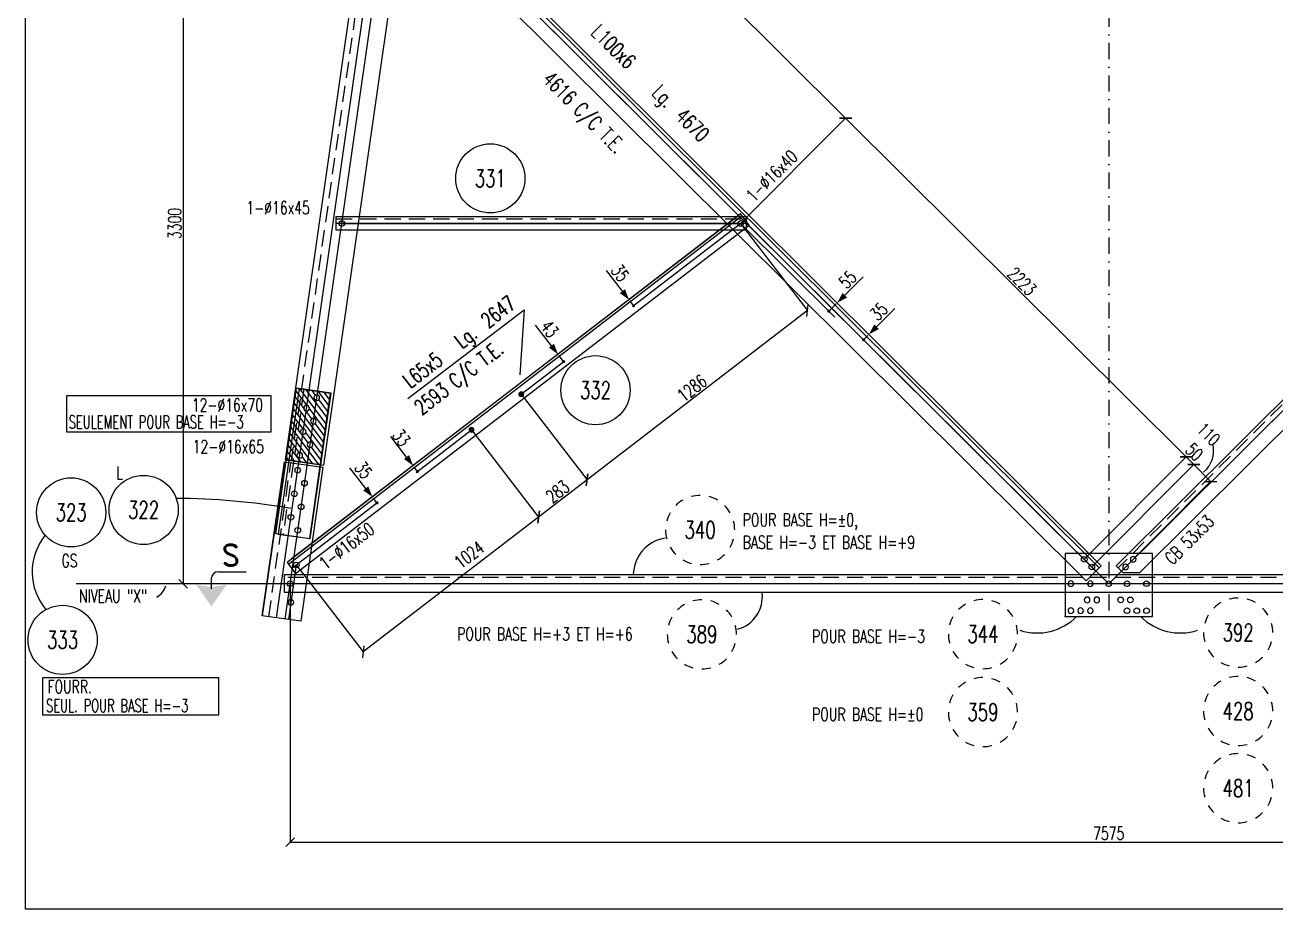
# Model space of a CAD drawing. Extents: x 142141 to 158361, y -119247 to -107767.
# Drawn here: x 142141 to 147928, y -119247 to -115155 of the extents above; entities that cross this region are included whole.
import ezdxf
from ezdxf.enums import TextEntityAlignment as Align

# ---------------------------------------------------------------- set-up
doc = ezdxf.new("R2010")
doc.units = 0
doc.header["$LTSCALE"] = 150
doc.header["$MEASUREMENT"] = 0
doc.linetypes.add('DASHDOT', pattern=[1, 0.5, -0.25, 0, -0.25])
doc.linetypes.add('DASHED', pattern=[0.75, 0.5, -0.25])
doc.layers.get('0').update_dxf_attribs({"linetype": 'CONTINUOUS'})
for name, color, linetype in [('ASSI', 6, 'CONTINUOUS'), ('BOLLINI_1', 7, 'CONTINUOUS'), ('FORI', 2, 'CONTINUOUS'), ('LINEA_ANG', 2, 'CONTINUOUS'), ('LINEE_PIASTRE', 2, 'CONTINUOUS'), ('LM', 7, 'CONTINUOUS'), ('LS', 7, 'CONTINUOUS'), ('LSP', 3, 'CONTINUOUS'), ('MZ', 6, 'DASHDOT'), ('PIASTRE', 5, 'CONTINUOUS'), ('QT_MAL', 7, 'CONTINUOUS'), ('QT_MPR', 7, 'CONTINUOUS'), ('TESTI_A_P', 7, 'CONTINUOUS'), ('TRAT-Y', 7, 'DASHED')]:
    doc.layers.add(name, color=color, linetype=linetype)
doc.styles.add('QUOTE', font='ROMANS8.SHX', dxfattribs={"width": 0.7})
doc.styles.add('RD', font='ROMAND8.SHX', dxfattribs={"width": 0.7})
doc.styles.add('RQL', font='ROMANS8.SHX', dxfattribs={"width": 0.7})
doc.styles.add('RS', font='ROMANS8.shx', dxfattribs={"width": 0.7})
doc.styles.get("Standard").update_dxf_attribs({"font": 'ROMANS8.SHX', "width": 0.7})
doc.dimstyles.new('FRECCE1', dxfattribs={"dimtxt": 60, "dimasz": 6.6667, "dimexe": 0, "dimexo": 0, "dimgap": 1, "dimtad": 1, "dimzin": 0, "dimdsep": 46, "dimtxsty": 'RS', "dimblk1": 'QUOTP', "dimblk2": 'QUOTF', "dimsah": 1, "dimcen": 0, "dimclrd": 2, "dimclre": 2, "dimclrt": 7, "dimadec": 0, "dimazin": 0, "dimtfac": 1, "dimtix": 1, "dimtmove": 2, "dimatfit": 3, "dimldrblk": 'QUOTP', "dimfxl": 1, "dimtolj": 1, "dimtzin": 0, "dimarcsym": 0})
doc.dimstyles.new('TRATTO', dxfattribs={"dimscale": 0, "dimtxt": 60, "dimasz": 40, "dimexe": 0, "dimexo": 0, "dimgap": 10, "dimtad": 1, "dimrnd": 0.5, "dimdsep": 46, "dimtxsty": 'RS', "dimblk1": 'OBLIQUE', "dimblk2": 'OBLIQUE', "dimsah": 1, "dimcen": 0.09, "dimclrd": 2, "dimclre": 2, "dimclrt": 7, "dimadec": 0, "dimazin": 0, "dimtfac": 1, "dimtix": 1, "dimtmove": 2, "dimatfit": 3, "dimfxl": 1, "dimtolj": 1, "dimtzin": 0, "dimarcsym": 0})

# ---------------------------------------------------------------- blocks, each defined once
blk = doc.blocks.new('ASSE98')
blk.add_line((0, 0), (1, 0))
at = {"color": 7, "style": 'QUOTE', "width": 0.5, "flags": 1}
for tag, p in [('TI', (1.38308, 6.82731)), ('DI_S', (1.38308, 6.42178)), ('D_S', (1.38308, 6.02092)), ('E_S', (1.38308, 5.68065)), ('NFORI', (1.36454, 5.29792)), ('ALAR', (1.36349, 4.93246)), ('FAM', (1.3775, 4.54645)), ('ALA', (1.38308, 4.19257)), ('DISP2', (1.38308, 3.84971)), ('DISP1', (1.38308, 3.50686)), ('PINZAF', (1.38308, 3.164)), ('PINZAI', (1.38308, 2.82114)), ('TRP', (1.38308, 2.47829)), ('NP', (1.38308, 2.13543)), ('SV', (1.38308, 1.79257)), ('PESO', (1.38308, 1.44971)), ('QUA', (1.38308, 1.10686)), ('LUN', (1.38308, 0.764)), ('PROF', (1.38308, 0.42114)), ('POS', (1.38308, 0.07829))]:
    blk.add_attdef(tag, p, '', height=0.2, dxfattribs=at)
at = {"color": 7, "flags": 1}
for tag, p in [('LAV1', (3.07431, 6.82847)), ('LAV2', (3.07431, 6.49513)), ('LAV3', (3.07431, 6.1618)), ('LAV4', (3.07431, 5.82847)), ('LAV5', (3.07431, 5.49513)), ('LAV6', (3.07431, 5.1618)), ('LAV7', (3.07431, 4.82847)), ('LAV8', (3.07431, 4.49513)), ('LAV9', (3.07431, 4.1618)), ('LAV10', (3.07431, 3.82847))]:
    blk.add_attdef(tag, p, '', height=0.2, dxfattribs=at)
blk = doc.blocks.new('16')
blk.add_circle((0, 0), 1)
blk = doc.blocks.new('MRKR_98')
blk.add_point((0, 0))
at = {"color": 7, "style": 'QUOTE', "width": 0.5, "flags": 1}
for tag, p in [('TI', (3.73, 6.83)), ('DI_S', (3.73, 6.42)), ('D_S', (3.73, 6.02)), ('E_S', (3.73, 5.68)), ('AUX2', (3.71, 4.93)), ('NFORI', (3.72, 5.3)), ('AUX1', (3.73, 4.19)), ('FAM', (3.73, 4.55)), ('COMMESSA', (3.73, 3.85)), ('MD', (3.73, 3.51)), ('MP', (3.73, 3.16)), ('LARGHEZZA', (3.73, 2.82)), ('SPESSORE', (3.73, 2.48)), ('NP', (3.73, 2.14)), ('SV', (3.73, 1.79)), ('PESO', (3.73, 1.45)), ('QUA', (3.73, 1.11)), ('LUN', (3.73, 0.76)), ('PROF', (3.73, 0.42)), ('POS', (3.73, 0.08))]:
    blk.add_attdef(tag, p, '', height=0.2, dxfattribs=at)
at = {"color": 7, "flags": 1}
for tag, p in [('LAV1', (5.26, 6.88)), ('LAV2', (5.26, 6.55)), ('LAV3', (5.26, 6.21)), ('LAV4', (5.26, 5.88)), ('LAV5', (5.26, 5.55)), ('LAV6', (5.26, 5.21)), ('LAV7', (5.26, 4.88)), ('LAV8', (5.26, 4.55)), ('LAV9', (5.26, 4.21)), ('LAV10', (5.26, 3.88))]:
    blk.add_attdef(tag, p, '', height=0.2, dxfattribs=at)
blk = doc.blocks.new('QUOTP')
at = {"layer": 'ASSI', "color": 2, "const_width": 1.07}
blk.add_lwpolyline([(-0.53, 0, 1), (0.53, 0, 1)], format="xyb", close=True, dxfattribs=at)
blk = doc.blocks.new('QUOTF')
at = {"layer": 'LS', "color": 2}
blk.add_line((7.5, 0), (25.5, 0), dxfattribs=at)
blk.add_solid([(7.5, 2.25), (0, 0), (7.5, -2.25)], dxfattribs=at)
blk = doc.blocks.new('*D147')
at = {"layer": 'QT_MAL', "color": 2, "lineweight": -2, "transparency": 16777216}
for p, q in [((145898.5, -116441.3), (145898.5, -116441.3)), ((145859.7, -116480.3), (145859.7, -116480.3)), ((145864.4, -116475.5), (145893.8, -116446))]:
    blk.add_line(p, q, dxfattribs=at)
at = {"layer": 'QT_MAL', "color": 2, "lineweight": -2, "transparency": 16777216, "xscale": 6.6667, "yscale": 6.6667, "zscale": 6.6667}
for name, p, rotation in [('QUOTF', (145898.5, -116441.3), 45.1257564564209), ('QUOTP', (145859.7, -116480.3), 225.1257564564208)]:
    blk.add_blockref(name, p, dxfattribs=dict(at, rotation=rotation))
at = {"layer": 'QT_MAL', "color": 7, "transparency": 16777216, "insert": (145946.7, -116333.6), "char_height": 60, "attachment_point": 5, "rotation": 45.12576, "style": 'RS'}
blk.add_mtext('\\A1;55', dxfattribs=at)
blk = doc.blocks.new('*D148')
at = {"layer": 'QT_MAL', "color": 2, "lineweight": -2, "transparency": 16777216}
blk.add_line((146025.2, -116607.4), (146040.5, -116592), dxfattribs=at)
at = {"layer": 'QT_MAL', "color": 2, "lineweight": -2, "transparency": 16777216, "xscale": 6.6667, "yscale": 6.6667, "zscale": 6.6667}
for name, p, rotation in [('QUOTF', (146045.2, -116587.3), 45.1257564564209), ('QUOTP', (146020.5, -116612.1), 225.1257564564208)]:
    blk.add_blockref(name, p, dxfattribs=dict(at, rotation=rotation))
at = {"layer": 'QT_MAL', "color": 7, "transparency": 16777216, "insert": (146090.7, -116481.6), "char_height": 60, "attachment_point": 5, "rotation": 45.12576, "style": 'RS'}
blk.add_mtext('\\A1;35', dxfattribs=at)
blk = doc.blocks.new('_OBLIQUE')
at = {"color": 0, "linetype": 'ByBlock'}
blk.add_line((-0.5, -0.5), (0.5, 0.5), dxfattribs=at)
blk = doc.blocks.new('*D100')
at = {"layer": 'LS', "color": 2, "lineweight": -2, "transparency": 16777216}
for p, q in [((143367.2, -117741.1), (143367.2, -118936.9)), ((150941.7, -117741.1), (150941.7, -118936.9)), ((143367.2, -118936.9), (150941.7, -118936.9))]:
    blk.add_line(p, q, dxfattribs=at)
at = {"layer": 'LS', "color": 2, "lineweight": -2, "transparency": 16777216, "xscale": 40, "yscale": 40, "zscale": 40, "rotation": 180}
blk.add_blockref('_OBLIQUE', (143367.2, -118936.9), dxfattribs=at)
at = {"layer": 'LS', "color": 2, "lineweight": -2, "transparency": 16777216, "xscale": 40, "yscale": 40, "zscale": 40}
blk.add_blockref('_OBLIQUE', (150941.7, -118936.9), dxfattribs=at)
at = {"layer": 'LS', "color": 7, "transparency": 16777216, "insert": (147154.5, -118896.9), "char_height": 60, "attachment_point": 5, "style": 'RS'}
blk.add_mtext('\\A1;7575', dxfattribs=at)
blk = doc.blocks.new('xxx')
blk.add_circle((0, 0), 8)
at = {"color": 3, "style": 'RQL', "width": 0.7}
blk.add_attdef('POS', text='', height=4, dxfattribs=at).set_placement((0, 0), align=Align.MIDDLE)
at = {"style": 'RQL', "width": 0.7, "flags": 1}
for tag, p in [('POS1', (-0.39, -5.42)), ('TIPO', (-0.39, -8.66))]:
    blk.add_attdef(tag, p, '', height=2, dxfattribs=at)
blk = doc.blocks.new('*D110')
at = {"layer": 'QT_MPR', "color": 2, "lineweight": -2, "transparency": 16777216}
for p, q in [((143872.5, -114473.5), (144344.1, -113999.8)), ((144344.1, -113999.8), (145937.3, -115586)), ((145451.5, -116073.9), (145937.3, -115586))]:
    blk.add_line(p, q, dxfattribs=at)
at = {"layer": 'QT_MPR', "color": 2, "lineweight": -2, "transparency": 16777216, "xscale": 40, "yscale": 40, "zscale": 40}
for p, rotation in [((144344.1, -113999.8), 135.1257564564208), ((145937.3, -115586), 315.1257564564208)]:
    blk.add_blockref('_OBLIQUE', p, dxfattribs=dict(at, rotation=rotation))
at = {"layer": 'QT_MPR', "color": 7, "transparency": 16777216, "insert": (145168.9, -114764.5), "char_height": 60, "attachment_point": 5, "rotation": 315.12576, "style": 'RS'}
blk.add_mtext('\\A1;2248.5', dxfattribs=at)
blk = doc.blocks.new('*D111')
at = {"layer": 'QT_MPR', "color": 2, "lineweight": -2, "transparency": 16777216}
for p, q in [((145451.5, -116073.9), (145937.3, -115586)), ((145937.3, -115586), (147512.7, -117154.5)), ((147041.1, -117628.2), (147512.7, -117154.5))]:
    blk.add_line(p, q, dxfattribs=at)
at = {"layer": 'QT_MPR', "color": 2, "lineweight": -2, "transparency": 16777216, "xscale": 40, "yscale": 40, "zscale": 40}
for p, rotation in [((145937.3, -115586), 135.1257564564208), ((147512.7, -117154.5), 315.1257564564208)]:
    blk.add_blockref('_OBLIQUE', p, dxfattribs=dict(at, rotation=rotation))
at = {"layer": 'QT_MPR', "color": 7, "transparency": 16777216, "insert": (146753.2, -116341.9), "char_height": 60, "attachment_point": 5, "rotation": 315.12576, "style": 'RS'}
blk.add_mtext('\\A1;2223', dxfattribs=at)
blk = doc.blocks.new('*D112')
at = {"layer": 'QT_MPR', "color": 2, "lineweight": -2, "transparency": 16777216}
for p, q in [((147041.1, -117628.2), (147512.7, -117154.5)), ((147076.5, -117663.5), (147548.2, -117189.8)), ((147512.7, -117154.5), (147548.2, -117189.8))]:
    blk.add_line(p, q, dxfattribs=at)
at = {"layer": 'QT_MPR', "color": 2, "lineweight": -2, "transparency": 16777216, "xscale": 40, "yscale": 40, "zscale": 40}
for p, rotation in [((147512.7, -117154.5), 135.1257564564208), ((147548.2, -117189.8), 315.1257564564208)]:
    blk.add_blockref('_OBLIQUE', p, dxfattribs=dict(at, rotation=rotation))
at = {"layer": 'QT_MPR', "color": 7, "transparency": 16777216, "insert": (147550.4, -117131.6), "char_height": 60, "attachment_point": 5, "rotation": 315.12576, "style": 'RS'}
blk.add_mtext('\\A1;50', dxfattribs=at)
blk = doc.blocks.new('*D113')
at = {"layer": 'QT_MPR', "color": 2, "lineweight": -2, "transparency": 16777216}
for p, q in [((147076.5, -117663.5), (147548.2, -117189.8)), ((147548.2, -117189.8), (147626.1, -117267.4)), ((147154.5, -117741.1), (147626.1, -117267.4))]:
    blk.add_line(p, q, dxfattribs=at)
at = {"layer": 'QT_MPR', "color": 2, "lineweight": -2, "transparency": 16777216, "xscale": 40, "yscale": 40, "zscale": 40}
for p, rotation in [((147548.2, -117189.8), 135.1257564564208), ((147626.1, -117267.4), 315.1257564564208)]:
    blk.add_blockref('_OBLIQUE', p, dxfattribs=dict(at, rotation=rotation))
at = {"layer": 'QT_MPR', "color": 7, "transparency": 16777216, "insert": (147616.8, -117048.9), "char_height": 60, "attachment_point": 5, "rotation": 315.12576, "style": 'RS'}
blk.add_mtext('\\A1;110', dxfattribs=at)
blk = doc.blocks.new('*D114')
at = {"layer": 'LS', "color": 2, "lineweight": -2, "transparency": 16777216}
for p, q in [((143805.3, -114406.6), (142873.3, -114406.6)), ((142873.3, -114406.6), (142873.3, -117741.1)), ((143367.2, -117741.1), (142873.3, -117741.1))]:
    blk.add_line(p, q, dxfattribs=at)
at = {"layer": 'LS', "color": 2, "lineweight": -2, "transparency": 16777216, "xscale": 40, "yscale": 40, "zscale": 40}
for p, rotation in [((142873.3, -114406.6), 90), ((142873.3, -117741.1), 270)]:
    blk.add_blockref('_OBLIQUE', p, dxfattribs=dict(at, rotation=rotation))
at = {"layer": 'LS', "color": 7, "transparency": 16777216, "insert": (142833.3, -116073.9), "char_height": 60, "attachment_point": 5, "rotation": 90, "style": 'RS'}
blk.add_mtext('\\A1;3300', dxfattribs=at)
blk = doc.blocks.new('zzz')
at = {"linetype": 'Continuous'}
for start, end in [(120, 135), (90, 105), (60, 75), (150, 165), (30, 45), (180, 195), (0, 15), (330, 345), (210, 225), (300, 315), (240, 255), (270, 285)]:
    blk.add_arc((0, 0), 8, start, end, dxfattribs=at)
at = {"color": 3, "style": 'RQL', "width": 0.7}
blk.add_attdef('POS1', text='', height=4, dxfattribs=at).set_placement((0, 0), align=Align.MIDDLE)
at = {"style": 'RQL', "width": 0.7, "flags": 1}
blk.add_attdef('TIPO', (0, -8), '', height=3, dxfattribs=at)
blk = doc.blocks.new('bull')
at = {"style": 'RS', "width": 0.7, "flags": 1}
for tag, p in [('NN', (-12.25, 0)), ('DIAMETRO', (0, -4.86)), ('SERRAGGIO', (0, -9.71)), ('LUNGHEZZA', (0, -14.57)), ('NB', (0, -19.43)), ('TIPO', (0, -24.12)), ('EL', (-0.14, -29))]:
    blk.add_attdef(tag, p, '', height=3, dxfattribs=at)
at = {"style": 'RS', "width": 0.7}
blk.add_attdef('BULLONE', (0, 0), '', height=3, dxfattribs=at)
blk = doc.blocks.new('*D172')
at = {"layer": 'QT_MAL', "color": 2, "lineweight": -2, "transparency": 16777216}
for p, q in [((144952.4, -116449.2), (144939.2, -116432)), ((144956.5, -116454.5), (144956.5, -116454.5))]:
    blk.add_line(p, q, dxfattribs=at)
at = {"layer": 'QT_MAL', "color": 2, "lineweight": -2, "transparency": 16777216, "xscale": 6.6667, "yscale": 6.6667, "zscale": 6.6667}
for name, p, rotation in [('QUOTF', (144935.1, -116426.7), 127.5532559689211), ('QUOTP', (144956.5, -116454.5), 307.5532559689211)]:
    blk.add_blockref(name, p, dxfattribs=dict(at, rotation=rotation))
at = {"layer": 'QT_MAL', "color": 7, "transparency": 16777216, "insert": (144894.5, -116303.1), "char_height": 60, "attachment_point": 5, "rotation": 307.55326, "style": 'RS'}
blk.add_mtext('\\A1;35', dxfattribs=at)
blk = doc.blocks.new('*D183')
at = {"layer": 'QT_MAL', "color": 2, "lineweight": -2, "transparency": 16777216}
for p, q in [((143747.9, -117339.5), (143747.9, -117339.5)), ((143765.2, -117361.9), (143752, -117344.8)), ((143769.2, -117367.2), (143769.2, -117367.2))]:
    blk.add_line(p, q, dxfattribs=at)
at = {"layer": 'QT_MAL', "color": 2, "lineweight": -2, "transparency": 16777216, "xscale": 6.6667, "yscale": 6.6667, "zscale": 6.6667}
for name, p, rotation in [('QUOTF', (143747.9, -117339.5), 127.5532559689211), ('QUOTP', (143769.2, -117367.2), 307.5532559689211)]:
    blk.add_blockref(name, p, dxfattribs=dict(at, rotation=rotation))
at = {"layer": 'QT_MAL', "color": 7, "transparency": 16777216, "insert": (143707.3, -117215.8), "char_height": 60, "attachment_point": 5, "rotation": 307.55326, "style": 'RS'}
blk.add_mtext('\\A1;35', dxfattribs=at)
blk = doc.blocks.new('*D184')
at = {"layer": 'QT_MAL', "color": 2, "lineweight": -2, "transparency": 16777216}
for p, q in [((144628.9, -116708), (144610.8, -116684.5)), ((144632.9, -116713.3), (144632.9, -116713.3))]:
    blk.add_line(p, q, dxfattribs=at)
at = {"layer": 'QT_MAL', "color": 2, "lineweight": -2, "transparency": 16777216, "xscale": 6.6667, "yscale": 6.6667, "zscale": 6.6667}
for name, p, rotation in [('QUOTF', (144606.7, -116679.2), 127.5532559681232), ('QUOTP', (144632.9, -116713.3), 307.5532559681232)]:
    blk.add_blockref(name, p, dxfattribs=dict(at, rotation=rotation))
at = {"layer": 'QT_MAL', "color": 7, "transparency": 16777216, "insert": (144568, -116562.3), "char_height": 60, "attachment_point": 5, "rotation": 307.55326, "style": 'RS'}
blk.add_mtext('\\A1;43', dxfattribs=at)
blk = doc.blocks.new('12')
at = {"color": 0}
for p, q in [((-1, 0.06), (-0.06, 1)), ((-1, 0.01), (-0.01, 1)), ((-1, -0.03), (0.03, 1)), ((-1, -0.07), (0.07, 1)), ((0.09, -1), (-1, 0.09)), ((0.05, -1), (-1, 0.05)), ((0, -1), (-1, 0)), ((-0.99, 0.16), (-0.16, 0.99)), ((-0.99, 0.11), (-0.11, 0.99)), ((-0.99, -0.11), (0.11, 0.99)), ((-0.99, -0.15), (0.15, 0.99)), ((0.17, -0.99), (-0.99, 0.17)), ((0.13, -0.99), (-0.99, 0.13)), ((-0.98, 0.22), (-0.22, 0.98)), ((-0.98, -0.19), (0.19, 0.98)), ((0.21, -0.98), (-0.98, 0.21)), ((-0.97, -0.23), (0.23, 0.97)), ((0.24, -0.97), (-0.97, 0.24)), ((-0.96, 0.28), (-0.28, 0.96)), ((-0.96, -0.27), (0.27, 0.96)), ((0.28, -0.96), (-0.96, 0.28)), ((-0.95, -0.3), (0.3, 0.95)), ((0.31, -0.95), (-0.95, 0.31)), ((-0.94, 0.34), (-0.34, 0.94)), ((-0.94, -0.33), (0.33, 0.94)), ((0.35, -0.94), (-0.94, 0.35)), ((-0.93, -0.37), (0.37, 0.93)), ((0.38, -0.93), (-0.93, 0.38)), ((-0.92, -0.4), (0.4, 0.92)), ((-0.91, 0.42), (-0.42, 0.91)), ((0.41, -0.91), (-0.91, 0.41)), ((-0.9, -0.43), (0.43, 0.9)), ((0.44, -0.9), (-0.9, 0.44)), ((-0.89, -0.46), (0.46, 0.89)), ((0.47, -0.88), (-0.88, 0.47)), ((-0.87, -0.49), (0.49, 0.87)), ((0.5, -0.87), (-0.87, 0.5)), ((-0.86, 0.52), (-0.52, 0.86)), ((-0.86, -0.52), (0.52, 0.86)), ((0.53, -0.85), (-0.85, 0.53)), ((-0.84, -0.54), (0.54, 0.84)), ((0.55, -0.83), (-0.83, 0.55)), ((-0.82, -0.57), (0.57, 0.82)), ((0.58, -0.81), (-0.81, 0.58)), ((-0.8, -0.6), (0.6, 0.8)), ((0.61, -0.79), (-0.79, 0.61)), ((-0.78, -0.62), (0.62, 0.78)), ((0.63, -0.78), (-0.78, 0.63)), ((-0.76, -0.65), (0.65, 0.76)), ((0.66, -0.75), (-0.75, 0.66)), ((-0.74, -0.67), (0.67, 0.74)), ((0.68, -0.73), (-0.73, 0.68)), ((-0.72, -0.69), (0.69, 0.72)), ((0.7, -0.71), (-0.71, 0.7)), ((-0.7, -0.72), (0.72, 0.7)), ((0.73, -0.69), (-0.69, 0.73)), ((0.75, -0.67), (-0.67, 0.75)), ((-0.67, -0.74), (0.74, 0.67)), ((-0.65, -0.76), (0.76, 0.65)), ((0.77, -0.64), (-0.64, 0.77)), ((-0.63, -0.78), (0.78, 0.63)), ((0.79, -0.62), (-0.62, 0.79)), ((-0.6, -0.8), (0.8, 0.6)), ((0.81, -0.59), (-0.59, 0.81)), ((-0.57, -0.82), (0.82, 0.57)), ((0.83, -0.56), (-0.56, 0.83)), ((-0.55, -0.84), (0.84, 0.55)), ((0.84, -0.54), (-0.54, 0.84)), ((-0.52, -0.85), (0.85, 0.52)), ((0.86, -0.51), (-0.51, 0.86)), ((-0.49, -0.87), (0.87, 0.49)), ((0.88, -0.48), (-0.48, 0.88)), ((-0.46, -0.89), (0.89, 0.46)), ((0.89, -0.45), (-0.45, 0.89)), ((-0.43, -0.9), (0.9, 0.43)), ((0.91, -0.42), (-0.42, 0.91)), ((-0.4, -0.92), (0.92, 0.4)), ((0.92, -0.39), (-0.39, 0.92)), ((-0.37, -0.93), (0.93, 0.37)), ((0.93, -0.36), (-0.36, 0.93)), ((-0.34, -0.94), (0.94, 0.34)), ((0.95, -0.33), (-0.33, 0.95)), ((-0.3, -0.95), (0.95, 0.3)), ((0.96, -0.29), (-0.29, 0.96)), ((-0.27, -0.96), (0.96, 0.27)), ((0.97, -0.26), (-0.26, 0.97)), ((-0.23, -0.97), (0.97, 0.23)), ((0.98, -0.22), (-0.22, 0.98)), ((-0.2, -0.98), (0.98, 0.2)), ((0.98, -0.18), (-0.18, 0.98)), ((-0.16, -0.99), (0.99, 0.16)), ((0.99, -0.14), (-0.14, 0.99)), ((-0.12, -0.99), (0.99, 0.12)), ((0.99, -0.1), (-0.1, 0.99)), ((-0.08, -1), (1, 0.08)), ((1, -0.06), (-0.06, 1)), ((-0.04, -1), (1, 0.04)), ((1, -0.02), (-0.02, 1)), ((1, 0.02), (0.02, 1)), ((1, 0.07), (0.07, 1)), ((0.99, 0.12), (0.12, 0.99)), ((0.98, 0.17), (0.17, 0.98)), ((0.97, 0.23), (0.23, 0.97)), ((0.96, 0.29), (0.29, 0.96)), ((0.93, 0.36), (0.36, 0.93)), ((0.9, 0.44), (0.44, 0.9)), ((0.84, 0.55), (0.55, 0.84)), ((-0.04, -1), (-1, -0.04)), ((-0.09, -1), (-1, -0.09)), ((-0.14, -0.99), (-0.99, -0.14)), ((-0.2, -0.98), (-0.98, -0.2)), ((-0.25, -0.97), (-0.97, -0.25)), ((-0.32, -0.95), (-0.95, -0.32)), ((-0.39, -0.92), (-0.92, -0.39)), ((-0.48, -0.88), (-0.88, -0.48)), ((-0.6, -0.8), (-0.8, -0.6)), ((0.01, -1), (1, -0.01)), ((0.05, -1), (1, -0.05)), ((0.1, -0.99), (0.99, -0.1)), ((0.15, -0.99), (0.99, -0.15)), ((0.21, -0.98), (0.98, -0.21)), ((0.27, -0.96), (0.96, -0.27)), ((0.33, -0.94), (0.94, -0.33)), ((0.41, -0.91), (0.91, -0.41)), ((0.5, -0.87), (0.87, -0.5)), ((0.66, -0.75), (0.75, -0.66))]:
    blk.add_line(p, q, dxfattribs=at)
blk.add_circle((0, 0), 1)
blk = doc.blocks.new('*D185')
at = {"layer": 'QT_MPR', "color": 2, "lineweight": -2, "transparency": 16777216}
for p, q in [((145451.5, -116073.9), (145760.9, -116476.3)), ((145760.9, -116476.3), (144741.3, -117260.1)), ((144436.8, -116864.1), (144741.3, -117260.1))]:
    blk.add_line(p, q, dxfattribs=at)
at = {"layer": 'QT_MPR', "color": 2, "lineweight": -2, "transparency": 16777216, "xscale": 40, "yscale": 40, "zscale": 40}
for p, rotation in [((145760.9, -116476.3), 37.55325596892121), ((144741.3, -117260.1), 217.5532559689212)]:
    blk.add_blockref('_OBLIQUE', p, dxfattribs=dict(at, rotation=rotation))
at = {"layer": 'QT_MPR', "color": 7, "transparency": 16777216, "insert": (145226.7, -116836.5), "char_height": 60, "attachment_point": 5, "rotation": 37.55326, "style": 'RS'}
blk.add_mtext('\\A1;1286', dxfattribs=at)
blk = doc.blocks.new('*D186')
at = {"layer": 'QT_MPR', "color": 2, "lineweight": -2, "transparency": 16777216}
for p, q in [((144436.8, -116864.1), (144741.3, -117260.1)), ((144206.8, -117029), (144517.1, -117432.5)), ((144741.3, -117260.1), (144517.1, -117432.5))]:
    blk.add_line(p, q, dxfattribs=at)
at = {"layer": 'QT_MPR', "color": 2, "lineweight": -2, "transparency": 16777216, "xscale": 40, "yscale": 40, "zscale": 40}
for p, rotation in [((144741.3, -117260.1), 37.55325596892121), ((144517.1, -117432.5), 217.5532559689212)]:
    blk.add_blockref('_OBLIQUE', p, dxfattribs=dict(at, rotation=rotation))
at = {"layer": 'QT_MPR', "color": 7, "transparency": 16777216, "insert": (144604.8, -117314.6), "char_height": 60, "attachment_point": 5, "rotation": 37.55326, "style": 'RS'}
blk.add_mtext('\\A1;283', dxfattribs=at)
blk = doc.blocks.new('*D187')
at = {"layer": 'QT_MPR', "color": 2, "lineweight": -2, "transparency": 16777216}
for p, q in [((144206.8, -117029), (144517.1, -117432.5)), ((144517.1, -117432.5), (143705.2, -118056.7)), ((143395.8, -117654.3), (143705.2, -118056.7))]:
    blk.add_line(p, q, dxfattribs=at)
at = {"layer": 'QT_MPR', "color": 2, "lineweight": -2, "transparency": 16777216, "xscale": 40, "yscale": 40, "zscale": 40}
for p, rotation in [((144517.1, -117432.5), 37.55325596892121), ((143705.2, -118056.7), 217.5532559689212)]:
    blk.add_blockref('_OBLIQUE', p, dxfattribs=dict(at, rotation=rotation))
at = {"layer": 'QT_MPR', "color": 7, "transparency": 16777216, "insert": (144195.7, -117607.6), "char_height": 60, "attachment_point": 5, "rotation": 37.55326, "style": 'RS'}
blk.add_mtext('\\A1;1024', dxfattribs=at)
blk = doc.blocks.new('*D190')
at = {"layer": 'QT_MAL', "color": 2, "lineweight": -2, "transparency": 16777216}
blk.add_line((143952.7, -117215.9), (143940.4, -117199.9), dxfattribs=at)
at = {"layer": 'QT_MAL', "color": 2, "lineweight": -2, "transparency": 16777216, "xscale": 6.6667, "yscale": 6.6667, "zscale": 6.6667}
for name, p, rotation in [('QUOTF', (143936.3, -117194.6), 127.5532559689211), ('QUOTP', (143956.7, -117221.1), 307.5532559689211)]:
    blk.add_blockref(name, p, dxfattribs=dict(at, rotation=rotation))
at = {"layer": 'QT_MAL', "color": 7, "transparency": 16777216, "insert": (143882.1, -117066.1), "char_height": 60, "attachment_point": 5, "rotation": 307.55326, "style": 'RS'}
blk.add_mtext('\\A1;33', dxfattribs=at)

msp = doc.modelspace()

# ---------------------------------------------------------------- hatches: boundary and pattern name
at = {"layer": 'LS'}
h = msp.add_hatch(dxfattribs=at)
h.set_pattern_fill('_U', color=6, scale=20, angle=126.8338607, style=0, pattern_type=0)
h.set_pattern_definition([(126.833861, (0, 0), (-16.0075444, -11.9899342), [])])
edge = h.paths.add_edge_path(flags=16)
edge.add_arc((143412.105, -117146.62), 13, 0, 360)
edge = h.paths.add_edge_path(flags=16)
edge.add_arc((143459.512, -117097.86), 13, 0, 360)
edge = h.paths.add_edge_path(flags=16)
edge.add_arc((143427.73, -117037.736), 13, 0, 360)
edge = h.paths.add_edge_path(flags=16)
edge.add_arc((143475.137, -116988.975), 13, 0, 360)
edge = h.paths.add_edge_path(flags=16)
edge.add_arc((143443.355, -116928.851), 13, 0, 360)
edge = h.paths.add_edge_path(flags=16)
edge.add_arc((143490.762, -116880.091), 13, 0, 360)
h.paths.add_polyline_path([(143554.415, -116858.917), (143506.83, -117190.521), (143348.453, -117167.794), (143396.037, -116836.19)])

# ---------------------------------------------------------------- linework, layer by layer
at = {"layer": 'LINEA_ANG'}
for p, q in [((144584.055, -108529.11), (143344.437, -117167.622)), ((143522.612, -117193.19), (144762.23, -108554.678)), ((147120.286, -117657.679), (143810.857, -114362.746)), ((150497.963, -114362.88), (147188.534, -117657.813)), ((143740.302, -114433.612), (147049.731, -117728.545)), ((147296.783, -117691.15), (150531.094, -114471.006)), ((145451.613, -116029.65), (143353.106, -117642.993)), ((145491.231, -116081.182), (145451.613, -116029.65)), ((143392.723, -117694.524), (145491.231, -116081.182)), ((145478.541, -116043.854), (143579.541, -116043.854)), ((143579.541, -116043.854), (143579.541, -116103.854)), ((145478.541, -116103.854), (145478.541, -116043.854)), ((143579.541, -116103.854), (145478.541, -116103.854)), ((143408.905, -116838.037), (143312.316, -117511.142)), ((143557.385, -116859.344), (143408.905, -116838.037)), ((143460.795, -117532.449), (143557.385, -116859.344)), ((143238.822, -117889.544), (143341.093, -117176.844)), ((143341.093, -117176.844), (143519.268, -117202.412)), ((143344.437, -117167.622), (143522.612, -117193.19)), ((143519.268, -117202.412), (143416.996, -117915.112)), ((143312.316, -117511.142), (143460.795, -117532.449)), ((143353.106, -117642.993), (143392.723, -117694.524)), ((147049.731, -117728.545), (147120.286, -117657.679)), ((147188.534, -117657.813), (147221.83, -117690.986)), ((150968.747, -117700.11), (143339.747, -117700.11)), ((143339.747, -117700.11), (143339.747, -117780.11)), ((147296.783, -117691.15), (147221.83, -117690.986)), ((143339.747, -117780.11), (150968.747, -117780.11)), ((143416.996, -117915.112), (143238.822, -117889.544))]:
    msp.add_line(p, q, dxfattribs=at)
at = {"layer": 'LINEA_ANG', "color": 2}
for p, q in [((147110.408, -117667.6), (143800.98, -114372.667)), ((145458.318, -116038.371), (143359.81, -117651.714))]:
    msp.add_line(p, q, dxfattribs=at)
at = {"layer": 'LINEE_PIASTRE'}
for p, q in [((143396.037, -116836.195), (143299.447, -117509.3)), ((143348.453, -117167.794), (143396.037, -116836.19)), ((143396.037, -116836.19), (143554.415, -116858.917)), ((143554.414, -116858.922), (143396.037, -116836.195)), ((143457.824, -117532.027), (143554.414, -116858.922)), ((143554.415, -116858.917), (143506.83, -117190.521)), ((143506.83, -117190.521), (143348.453, -117167.794)), ((143299.447, -117509.3), (143457.824, -117532.027)), ((147356.477, -117601.166), (146952.477, -117601.166)), ((146952.477, -117601.166), (146952.477, -117893.166)), ((147356.477, -117893.166), (147356.477, -117601.166)), ((146952.477, -117893.166), (147356.477, -117893.166))]:
    msp.add_line(p, q, dxfattribs=at)
at = {"layer": 'LS', "color": 6}
for p, q in [((143304.152, -117898.919), (144647.406, -108538.201)), ((143343.747, -117904.601), (144687, -108543.883)), ((143805.297, -114406.599), (147154.477, -117741.11)), ((150503.658, -114406.599), (147154.477, -117741.11)), ((145430.208, -116046.107), (143374.497, -117626.548)), ((143606.457, -116073.854), (145451.541, -116073.854)), ((144955.147, -116455.484), (145472.946, -116057.398)), ((145886.837, -116507.244), (145451.541, -116073.854)), ((143911.948, -116884.563), (144449.79, -116473.252)), ((144449.79, -116473.252), (144429.601, -116773.93)), ((144436.838, -116864.054), (144632.931, -116713.296)), ((143950.156, -117226.185), (144206.838, -117028.847)), ((143374.438, -117670.741), (143767.141, -117368.829)), ((143395.829, -117654.295), (143359.585, -117906.873))]:
    msp.add_line(p, q, dxfattribs=at)
at = {"layer": 'LS', "color": 2}
msp.add_line((142873.318, -117741.11), (142376.94, -117741.11), dxfattribs=at)
at = {"layer": 'LS', "color": 8}
msp.add_lwpolyline([(142140.931, -107766.591), (142140.931, -119246.591), (154860.931, -119246.591), (154860.931, -117646.591), (158360.931, -117646.591), (158360.931, -107766.591), (142140.931, -107766.591)], close=True, dxfattribs=at)
at = {"layer": 'LS', "color": 6}
for points in [[(142332.729, -117038.051), (143279.049, -117038.051), (143279.049, -116871.728), (142332.729, -116871.728)], [(142221.637, -118347.291), (143036.862, -118347.291), (143036.862, -118176.082), (142221.637, -118176.082)]]:
    msp.add_lwpolyline(points, close=True, dxfattribs=at)
for centre, radius, start, end in [((147505.497, -117123.79), 134.247, 311.0109726, 10.965557), ((142820.626, -120656.947), 3310.586, 80.4446177, 89.687821), ((142442.769, -117686.713), 268.758, 141.2917534, 220.3542942), ((145129.946, -117702.815), 174.881, 98.9123744, 179.1137563), ((142708.626, -117727.567), 86.433, 297.8277812, 344.8181834), ((145396.986, -117802.06), 155.193, 285.0782912, 6.9935361), ((146823.179, -117710.848), 258.224, 252.1382607, 315.0860898), ((147485.775, -117710.848), 258.224, 224.9139102, 287.8617393)]:
    msp.add_arc(centre, radius, start, end, dxfattribs=at)
at = {"layer": 'LSP'}
for p, q in [((143003.442, -117764.225), (143003.442, -117716.082)), ((143033.442, -117686.082), (143163.442, -117686.082))]:
    msp.add_line(p, q, dxfattribs=at)
msp.add_arc((143033.442, -117716.082), 30, 90, 180, dxfattribs=at)
for points in [[(143003.442, -117846.082), (142933.442, -117746.082), (143003.442, -117756.082)], [(143003.442, -117846.082), (143073.442, -117746.082), (143003.442, -117756.082)]]:
    msp.add_solid(points, dxfattribs=at)
at = {"layer": 'MZ'}
msp.add_line((147154.477, -114637.844), (147154.477, -117889.224), dxfattribs=at)
at = {"layer": 'TRAT-Y'}
for p, q in [((144611.771, -108533.088), (143372.153, -117171.599)), ((150507.841, -114372.801), (147198.412, -117667.734)), ((143431.177, -116841.233), (143334.587, -117514.338)), ((143268.517, -117893.805), (143370.789, -117181.106)), ((150968.747, -117713.11), (143339.747, -117713.11))]:
    msp.add_line(p, q, dxfattribs=at)
at = {"layer": 'TRAT-Y', "color": 2}
msp.add_line((143579.541, -116052.854), (145478.541, -116052.854), dxfattribs=at)

# ---------------------------------------------------------------- block references
at = {"layer": 'ASSI'}
for p, xscale, rotation in [((144584.055, -108529.11), 8727, 261.8338606976456), ((145478.541, -116073.854), 1899, 180), ((143341.093, -117176.844), 720, 261.8338432943217)]:
    msp.add_blockref('ASSE98', p, dxfattribs=dict(at, xscale=xscale, rotation=rotation))
ref = msp.add_blockref('ASSE98', (147095.592, -117682.482), dxfattribs=dict(at, xscale=4670, rotation=135.1257564564208))
ref.add_attrib('PROF', 'L100x6', (144754.744, -115195.041), dxfattribs={"layer": '0', "color": 2, "height": 70, "rotation": 315.1257565, "style": 'QUOTE', "width": 0.7})
ref.add_attrib('LUN', '4670', (145144.93, -115583.518), dxfattribs={"layer": '0', "color": 2, "height": 70, "rotation": 315.1257565, "style": 'QUOTE', "width": 0.7})
ref.add_attrib('PESO', '4616 C/C T.E.', (144530.575, -115412.707), dxfattribs={"layer": '0', "color": 2, "height": 70, "rotation": 315.1257565, "style": 'QUOTE', "width": 0.7})
ref.add_attrib('SV', 'Lg.', (145035.703, -115474.769), dxfattribs={"layer": '0', "color": 2, "height": 70, "rotation": 315.1257565, "style": 'QUOTE', "width": 0.7})
ref = msp.add_blockref('ASSE98', (150522.792, -114387.549), dxfattribs=dict(at, xscale=4670, rotation=224.8742435435792))
ref.add_attrib('LAV1', 'CB 53x53', (150180.627, -114961.538), dxfattribs={"layer": '0', "color": 7, "height": 60, "rotation": 44.8742435, "width": 0.7})
ref.add_attrib('LAV2', 'CB 53x53', (147449.934, -117657.12), dxfattribs={"layer": '0', "color": 7, "height": 60, "rotation": 44.8742435, "width": 0.7})
ref.add_attrib('LAV3', 'A  45%%d', (150180.909, -114629.312), dxfattribs={"layer": '0', "color": 254, "height": 60, "rotation": 44.8742435, "width": 0.7})
ref = msp.add_blockref('ASSE98', (145451.613, -116029.65), dxfattribs=dict(at, xscale=2647, rotation=217.5532559689211))
ref.add_attrib('PROF', 'L65x5', (143924.018, -116840.356), dxfattribs={"layer": '0', "color": 2, "height": 70, "rotation": 37.553256, "style": 'QUOTE', "width": 0.7})
ref.add_attrib('LUN', '2647', (144284.668, -116561.801), dxfattribs={"layer": '0', "color": 2, "height": 70, "rotation": 37.553256, "style": 'QUOTE', "width": 0.7})
ref.add_attrib('PESO', '2593 C/C T.E.', (143976.268, -116964.056), dxfattribs={"layer": '0', "color": 2, "height": 70, "rotation": 37.553256, "style": 'QUOTE', "width": 0.7})
ref.add_attrib('SV', 'Lg.', (144162.473, -116655.745), dxfattribs={"layer": '0', "color": 2, "height": 70, "rotation": 37.553256, "style": 'QUOTE', "width": 0.7})
for p, xscale, zscale, rotation in [((143408.905, -116838.037), 679.9999999999999, 679.9999999999999, 261.8338606976444), ((150968.747, -117741.11), 7629.000000000001, 7629.000000000001, 180)]:
    msp.add_blockref('ASSE98', p, dxfattribs=dict(at, xscale=xscale, zscale=zscale, rotation=rotation))
at = {"layer": 'BOLLINI_1', "xscale": 20, "yscale": 20, "zscale": 20}
for p, values in [((144293.546, -115865.164), {'POS': '331'}), ((144780.18, -116845.65), {'POS': '332'}), ((142354.403, -117411.025), {'POS': '323'}), ((142689.546, -117399.786), {'POS': '322'}), ((142314.826, -118001.064), {'POS': '333'})]:
    msp.add_blockref('xxx', p, dxfattribs=at).add_auto_attribs(values)
at = {"layer": 'FORI'}
for name, p, xscale, yscale, zscale in [('16', (143606.457, -116073.854), 13, 13, 13), ('16', (145451.541, -116073.854), 13, 13, 13), ('12', (144436.838, -116864.054), -10.5, 10.5, 10.5), ('12', (144206.838, -117028.847), -10.5, 10.5, 10.5), ('16', (147041.092, -117628.221), 13, 13, 13), ('16', (147076.525, -117663.499), 13, 13, 13), ('16', (147232.43, -117663.499), -13, 13, 13), ('16', (147267.862, -117628.221), -13, 13, 13), ('16', (143367.208, -117741.11), 13, 13, 13), ('16', (146979.477, -117741.11), -13, 13, 13), ('16', (147069.477, -117741.11), -13, 13, 13), ('16', (147154.477, -117741.11), 13, 13, 13), ('16', (147239.477, -117741.11), 13, 13, 13), ('16', (147329.477, -117741.11), 13, 13, 13), ('16', (147054.477, -117816.11), -13, 13, 13), ('16', (147099.477, -117816.11), -13, 13, 13), ('16', (147209.477, -117816.11), 13, 13, 13), ('16', (147254.477, -117816.11), 13, 13, 13), ('16', (146979.477, -117866.11), -13, 13, 13), ('16', (147024.477, -117866.11), -13, 13, 13), ('16', (147069.477, -117866.11), -13, 13, 13), ('16', (147239.477, -117866.11), 13, 13, 13), ('16', (147284.477, -117866.11), 13, 13, 13), ('16', (147329.477, -117866.11), 13, 13, 13)]:
    msp.add_blockref(name, p, dxfattribs=dict(at, xscale=xscale, yscale=yscale, zscale=zscale))
at = {"layer": 'FORI', "yscale": 13, "zscale": 13}
for p, xscale, rotation in [((143490.762, -116880.091), -13, 180), ((143443.355, -116928.851), -13, 180), ((143475.137, -116988.975), -13, 180), ((143427.73, -117037.736), -13, 180), ((143412.105, -117146.62), -13, 180), ((143459.512, -117097.86), -13, 180), ((143402.161, -117215.92), 13, 343.6677213953028), ((143386.536, -117324.804), 13, 343.6677213953028), ((143433.943, -117276.044), 13, 343.6677213953028), ((143418.318, -117384.928), 13, 343.6677213953028), ((143370.912, -117433.689), 13, 343.6677213953028), ((143402.694, -117493.813), 13, 343.6677213953028), ((143395.829, -117654.295), 13, 0.3784741020000053), ((143370.972, -117827.521), -13, 0.233752202999975)]:
    msp.add_blockref('16', p, dxfattribs=dict(at, xscale=xscale, rotation=rotation))
at = {"layer": 'LS', "color": 7, "xscale": 20, "yscale": 20, "zscale": 20}
for p, rotation, values in [((145513.786, -115978.873), 45.12575645642062, {'BULLONE': '1-%%c16x40                '}), ((143531.2, -117680.043), 37.49886693266995, {'BULLONE': '1-%%c16x50               '})]:
    msp.add_blockref('bull', p, dxfattribs=dict(at, rotation=rotation)).add_auto_attribs(values)
for p, values in [((143164.904, -116031.189), {'BULLONE': '1-%%c16x45                '}), ((142912.547, -116944.116), {'BULLONE': '12-%%c16x70             '}), ((142916.645, -117136.235), {'BULLONE': '12-%%c16x65                '})]:
    msp.add_blockref('bull', p, dxfattribs=at).add_auto_attribs(values)
at = {"layer": 'LS', "color": 6, "xscale": 20, "yscale": 20, "zscale": 20}
for p, values in [((145264.222, -117492.399), {'POS1': '340'}), ((145272.508, -117975.488), {'POS1': '389'}), ((146572.681, -117974.358), {'POS1': '344'}), ((147753.442, -117967.297), {'POS1': '392'}), ((146572.681, -118335.286), {'POS1': '359'}), ((147753.442, -118330.358), {'POS1': '428'}), ((147753.442, -118687.466), {'POS1': '481'})]:
    msp.add_blockref('zzz', p, dxfattribs=at).add_auto_attribs(values)
at = {"layer": 'PIASTRE', "xscale": 20, "yscale": 20, "zscale": 20}
for p, rotation in [((143554.415, -116858.917), 81.83386070099996), ((143457.824, -117532.027), 81.833860701)]:
    msp.add_blockref('MRKR_98', p, dxfattribs=dict(at, rotation=rotation))
msp.add_blockref('MRKR_98', (146952.477, -117893.166), dxfattribs=at)

# ---------------------------------------------------------------- texts
at = {"layer": 'LM', "style": 'RS', "width": 0.7}
msp.add_text('NIVEAU "X"', height=60, dxfattribs=at).set_placement((142390.796, -117827.573))
at = {"layer": 'LS', "style": 'RS', "width": 0.7}
for s, p in [('POUR BASE H=%%P0,', (145461.528, -117475.517)), ('BASE H=-3 ET BASE H=+9', (145461.528, -117579.8)), ('POUR BASE H=+3 ET H=+6', (144139.981, -118004.058)), ('POUR BASE H=-3', (145782.266, -118014.783)), ('POUR BASE H=%%P0', (145782.266, -118375.711))]:
    msp.add_text(s, height=60, dxfattribs=at).set_placement(p)
at = {"layer": 'LS', "color": 3, "style": 'RD'}
msp.add_text('S', height=100, dxfattribs=at).set_placement((143092.717, -117609.801), align=Align.MIDDLE)
at = {"layer": 'TESTI_A_P', "style": 'RS'}
for s, width, p in [('SEULEMENT POUR BASE H=-3', 0.65, (142342.815, -117022.997)), ('L', 0.7, (142563.785, -117257.953)), ('GS', 0.7, (142310.11, -117664.231)), ('FOURR.', 0.7, (142245.028, -118247.722)), ('SEUL. POUR BASE H=-3', 0.65, (142238.112, -118335.176))]:
    msp.add_text(s, height=60, dxfattribs=dict(at, width=width)).set_placement(p)

# ---------------------------------------------------------------- dimensions: what is measured, and where the dimension line sits
at = {"layer": 'LS'}
dim = msp.add_linear_dim(base=(142873.318, -117741.11), p1=(143805.297, -114406.599), p2=(143367.208, -117741.11), angle=90, text='3300', dimstyle='TRATTO', override={"dimscale": 1}, dxfattribs=at)
dim.commit()
dim.dimension.update_dxf_attribs({"geometry": '*D114', "text_midpoint": (142833.318, -116073.854)})
dim = msp.add_linear_dim(base=(150941.747, -118936.888), p1=(143367.208, -117741.11), p2=(150941.747, -117741.11), text='7575', dimstyle='TRATTO', override={"dimscale": 1}, dxfattribs=at)
dim.commit()
dim.dimension.update_dxf_attribs({"geometry": '*D100', "text_midpoint": (147154.477, -118896.888)})
at = {"layer": 'QT_MAL'}
for base, p1, p2, angle, text, picture, middle in [((144935.145, -116426.713), (144956.478, -116454.461), (144935.145, -116426.713), 307.553256, '35', '*D172', (144894.543, -116303.078)), ((145898.535, -116441.279), (145859.729, -116480.255), (145898.535, -116441.279), 45.1257565, '55', '*D147', (145946.737, -116333.562)), ((146045.175, -116587.277), (146020.481, -116612.08), (146045.175, -116587.277), 45.1257565, '35', '*D148', (146090.681, -116481.62)), ((144606.722, -116679.207), (144632.931, -116713.296), (144606.722, -116679.207), 127.553256, '43', '*D184', (144567.951, -116562.309)), ((143936.329, -117194.609), (143956.723, -117221.136), (143936.329, -117194.609), 307.553256, '33', '*D190', (143882.055, -117066.102)), ((143747.9, -117339.474), (143769.232, -117367.221), (143747.9, -117339.474), 307.553256, '35', '*D183', (143707.297, -117215.838))]:
    dim = msp.add_linear_dim(base=base, p1=p1, p2=p2, angle=angle, text=text, dimstyle='FRECCE1', dxfattribs=at)
    dim.commit()
    dim.dimension.update_dxf_attribs({"geometry": picture, "text_midpoint": middle, "dimtype": 160})
at = {"layer": 'QT_MPR'}
for base, p1, p2, angle, text, picture, middle in [((145937.303, -115585.955), (143872.477, -114473.485), (145451.541, -116073.854), 315.1257565, '2248.5', '*D110', (145168.938, -114764.511)), ((147512.744, -117154.495), (145451.541, -116073.854), (147041.092, -117628.221), 315.1257565, '2223', '*D111', (146753.245, -116341.879)), ((144741.33, -117260.112), (145451.541, -116073.854), (144436.838, -116864.054), 37.553256, '1286', '*D185', (145226.739, -116836.472)), ((144517.086, -117432.512), (144436.838, -116864.054), (144206.838, -117028.966), 37.553256, '283', '*D186', (144604.828, -117314.601)), ((147626.129, -117267.383), (147076.525, -117663.499), (147154.477, -117741.11), 315.1257565, '110', '*D113', (147616.831, -117048.886)), ((143705.197, -118056.696), (144206.838, -117028.966), (143395.829, -117654.295), 37.553256, '1024', '*D187', (144195.698, -117607.584)), ((147548.177, -117189.773), (147041.092, -117628.221), (147076.525, -117663.499), 315.1257565, '50', '*D112', (147550.44, -117131.599))]:
    dim = msp.add_linear_dim(base=base, p1=p1, p2=p2, angle=angle, text=text, dimstyle='TRATTO', override={"dimscale": 1}, dxfattribs=at)
    dim.commit()
    dim.dimension.update_dxf_attribs({"geometry": picture, "text_midpoint": middle, "dimtype": 160})

doc.saveas('drawing.dxf')
